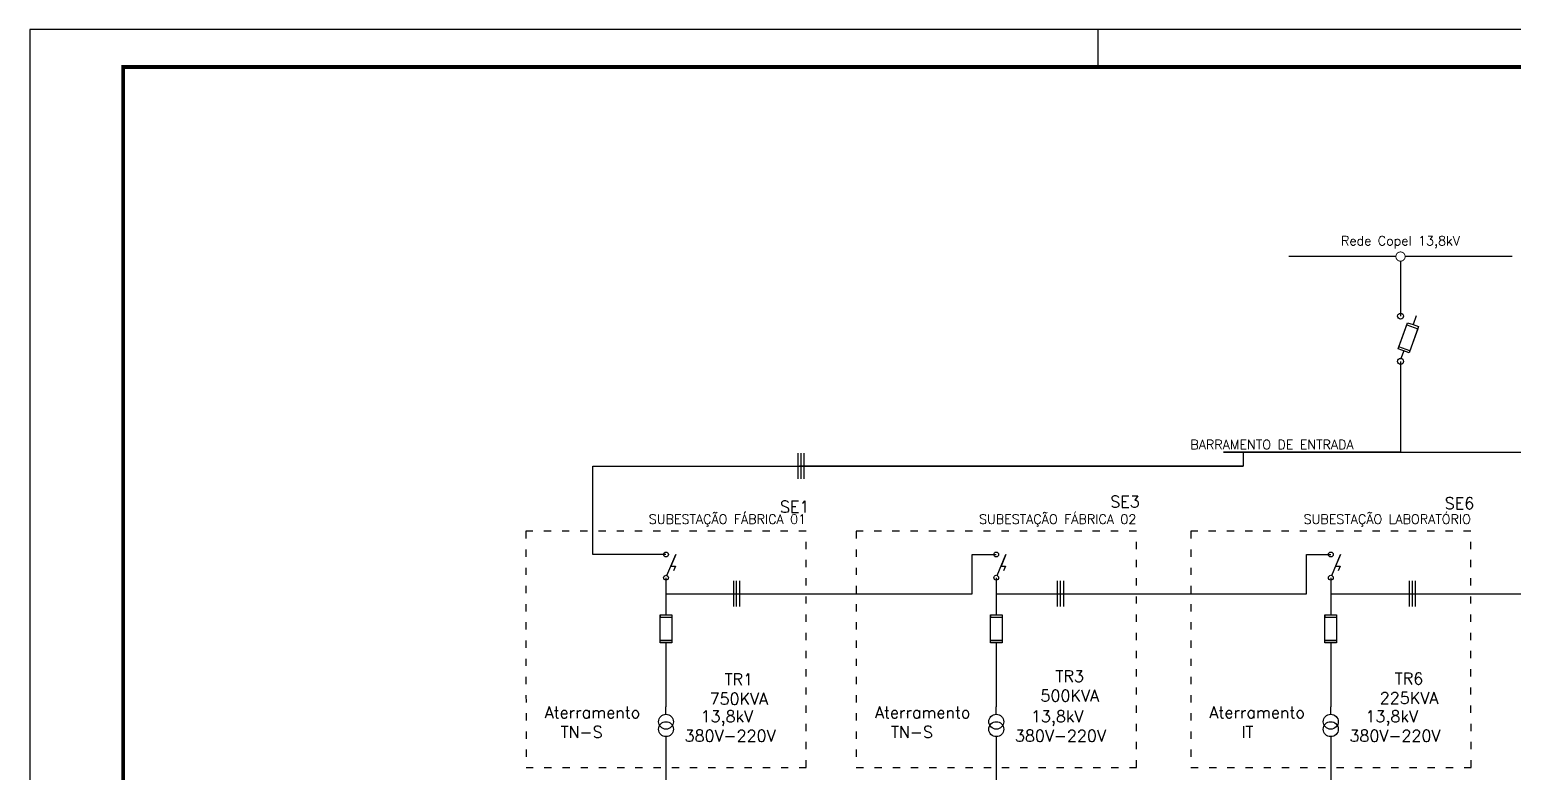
# Model space of a CAD drawing. Header units: millimetres. Extents: x -263 to 410, y 638 to 1114.
# Drawn here: x -263 to 54.7, y 954.5 to 1113.6 of the extents above; entities that cross this region are included whole.
import ezdxf
from ezdxf.enums import TextEntityAlignment as Align

# ---------------------------------------------------------------- set-up
doc = ezdxf.new("R2010")
doc.units = ezdxf.units.MM
doc.linetypes.add('ACAD_ISO03W100', pattern=[30, 12, -18])
doc.layers.add('Alimentadores', color=7, linetype='Continuous', lineweight=25)
doc.layers.add('Componentes', color=150, linetype='Continuous', lineweight=30)
doc.layers.add('ARQ-FOLHA', color=7, linetype='Continuous')
doc.layers.add('SYMS', color=245, linetype='Continuous')
doc.styles.add('WD', font='romans.shx')

# ---------------------------------------------------------------- blocks, each defined once
blk = doc.blocks.new('FOLHA A1')
at = {"layer": 'ARQ-FOLHA'}
for p, q in [((841, 0), (0, 0)), ((0, 0), (0, -594)), ((286, -10), (286, 0))]:
    blk.add_line(p, q, dxfattribs=at)
at = {"layer": 'ARQ-FOLHA', "const_width": 1}
blk.add_lwpolyline([(25, -10), (25, -584), (831, -584), (831, -10), (25, -10)], dxfattribs=at)
blk = doc.blocks.new('HT0002_1-')
at = {"const_width": 0.0125}
blk.add_lwpolyline([(0, 0.062, 1), (0, -0.062, 1)], format="xyb", close=True, dxfattribs=at)
at = {"style": 'WD', "width": 0.85}
for tag, p in [('INST', (0, 0.416)), ('CNT', (0.001, 0.108)), ('LOC', (0, 0.26)), ('TAGSTRIP', (0.002, -0.279)), ('DESC1', (0, -0.453)), ('DESC2', (0, -0.625)), ('DESC3', (0, -0.797))]:
    blk.add_attdef(tag, text='', height=0.125, dxfattribs=at).set_placement(p, align=Align.CENTER)
at = {"style": 'WD', "flags": 1}
for tag, p, height in [('X4TERM01', (-0.062, 0), 0.0125), ('X4TERMDESC01', (-0.055, -0.023), 0.025), ('X2TERMDESC01', (-0.006, 0.029), 0.025), ('STRIPSEQ', (0, 0), 0.00125), ('X2TERM01', (0, 0.062), 0.0125), ('X2PIN01', (0.033, 0.084), 0.0125), ('X1TERMDESC01', (0.039, 0.007), 0.025), ('X1TERM01', (0.062, 0), 0.0125), ('X1PIN01', (0.087, 0.016), 0.0125), ('X4PIN01', (-0.114, -0.038), 0.0125), ('LINKTERM', (0, -0.002), 0.00125), ('X8TERM01', (0, -0.062), 0.0125), ('X8TERMDESC01', (0, -0.054), 0.025), ('X8PIN01', (0.026, -0.096), 0.0125)]:
    blk.add_attdef(tag, p, '', height=height, dxfattribs=at)
at = {"linetype": 'Continuous', "style": 'WD', "width": 0.8, "flags": 1}
blk.add_attdef('MFG', text='', height=0.109, dxfattribs=at).set_placement((0.088, -0.406), align=Align.RIGHT)
at = {"style": 'WD', "width": 0.7, "flags": 1}
blk.add_attdef('ASSYCODE', (0.062, -0.281), '', height=0.01, dxfattribs=at)
at = {"style": 'WD', "flags": 9}
for tag, p in [('WDTYPE', (0.121, -0.263)), ('WDBLKNAM', (0.059, -0.575))]:
    blk.add_attdef(tag, text='', height=0.01, dxfattribs=at).set_placement(p, align=Align.RIGHT)
at = {"linetype": 'Continuous', "style": 'WD', "width": 0.8, "flags": 1}
blk.add_attdef('CAT', (-0.131, -0.563), '', height=0.109, dxfattribs=at)
blk = doc.blocks.new('S_1')
for p, q in [((33.18, 1045.55), (32.51, 1043.67)), ((29.32, 1038.45), (31.16, 1043.62)), ((29.49, 1038.92), (31.33, 1044.09)), ((31.16, 1043.62), (33.51, 1042.78)), ((31.33, 1044.09), (32.51, 1043.67)), ((33.68, 1043.25), (31.67, 1037.61)), ((33.68, 1043.25), (31.67, 1037.61)), ((33.51, 1042.78), (31.84, 1038.08)), ((32.51, 1043.67), (33.68, 1043.25)), ((32.51, 1043.67), (33.68, 1043.25)), ((31.84, 1038.08), (29.49, 1038.92)), ((31.67, 1037.61), (29.32, 1038.45)), ((30.5, 1038.03), (29.92, 1036.42)), ((31.67, 1037.61), (30.5, 1038.03))]:
    blk.add_line(p, q)
for centre in [(29.83, 1045.49), (29.83, 1035.79)]:
    blk.add_circle(centre, 0.638)
blk = doc.blocks.new('HFU0')
for p, q in [((-0.188, -0.078), (-0.188, 0.078)), ((-0.188, 0.078), (0.188, 0.078)), ((-0.156, 0.078), (-0.156, -0.078)), ((0.156, 0.078), (0.156, -0.078)), ((0.188, 0.078), (0.188, -0.078)), ((0.188, -0.078), (-0.188, -0.078))]:
    blk.add_line(p, q)
at = {"style": 'WD', "width": 0.7}
for tag, p in [('INST', (0, 0.328)), ('LOC', (0, 0.172)), ('DESC1', (0.007, -0.262)), ('DESC2', (0.007, -0.419)), ('DESC3', (0, -0.578))]:
    blk.add_attdef(tag, text='', height=0.125, dxfattribs=at).set_placement(p, align=Align.CENTER)
at = {"style": 'WD', "flags": 1}
for tag, p in [('X4TERM01', (-0.188, 0)), ('X1TERM02', (0.188, 0))]:
    blk.add_attdef(tag, p, '', height=0.01, dxfattribs=at)
at = {"style": 'WD', "width": 0.7}
blk.add_attdef('RATING1', text='', height=0.0938, dxfattribs=at).set_placement((0, 0), align=Align.MIDDLE_CENTER)
at = {"linetype": 'Continuous', "style": 'WD', "flags": 9}
for tag, p in [('ASSYCODE', (0.156, 0.118)), ('MFG', (0.156, 0.083)), ('CAT', (0.156, 0.102))]:
    blk.add_attdef(tag, text='', height=0.01, dxfattribs=at).set_placement(p, align=Align.CENTER)
at = {"linetype": 'Continuous', "style": 'WD', "width": 0.7, "flags": 8}
blk.add_attdef('TERM01', text='', height=0.1, dxfattribs=at).set_placement((-0.25, -0.016), align=Align.TOP_RIGHT)
blk.add_attdef('TERM02', text='', height=0.1, dxfattribs=at).set_placement((0.25, -0.016), align=Align.TOP_LEFT)
blk = doc.blocks.new('3FASESEMTERRA')
at = {"layer": 'Alimentadores', "linetype": 'Continuous'}
for p, q in [((-161.51, 1022.87), (-161.51, 1017.36)), ((-161.51, 1020.11), (-160.2, 1020.11)), ((-160.88, 1022.87), (-160.88, 1017.36)), ((-160.2, 1022.87), (-160.2, 1017.36))]:
    blk.add_line(p, q, dxfattribs=at)

msp = doc.modelspace()

# ---------------------------------------------------------------- linework, layer by layer
at = {"ltscale": 0.13}
for p, q in [((29.58, 1065), (6.63, 1065)), ((-126.72, 996.17), (-126.72, 988.19)), ((-56, 996.17), (-56, 988.19)), ((15.64, 996.17), (15.64, 988.19)), ((-126.72, 982.21), (-126.72, 968.5)), ((-56, 982.21), (-56, 968.5)), ((15.64, 982.21), (15.64, 968.5))]:
    msp.add_line(p, q, dxfattribs=at)
for p, q in [((54.51, 1065), (31.57, 1065)), ((30.57, 1064), (30.57, 1052.23)), ((30.57, 1042.53), (30.57, 1023.11)), ((30.57, 1023.11), (-7.31, 1023.11))]:
    msp.add_line(p, q)
at = {"lineweight": 30}
msp.add_line((-7.31, 1023.11), (68.45, 1023.11), dxfattribs=at)
at = {"linetype": 'ACAD_ISO03W100', "ltscale": 0.13}
for points in [[(-156.69, 955.51), (-96.69, 955.51), (-96.72, 1006.12), (-156.72, 1006.12)], [(-85.97, 955.51), (-25.97, 955.51), (-26, 1006.12), (-86, 1006.12)], [(-14.33, 955.51), (45.67, 955.51), (45.64, 1006.12), (-14.36, 1006.12)]]:
    msp.add_lwpolyline(points, close=True, dxfattribs=at)
at = {"layer": 'Alimentadores', "linetype": 'Continuous'}
for p, q in [((-3.1, 1023.11), (-3.1, 1020.11)), ((-142.39, 1001.15), (-142.39, 1020.11)), ((-142.39, 1020.11), (-3.1, 1020.11)), ((-3.1, 1020.11), (-98.1, 1020.11)), ((-126.72, 1001.15), (-142.39, 1001.15)), ((-61.19, 992.74), (-61.19, 1001.15)), ((-61.19, 1001.15), (-56, 1001.15)), ((10.45, 992.74), (10.45, 1001.15)), ((10.45, 1001.15), (15.64, 1001.15)), ((-126.72, 992.74), (-61.19, 992.74)), ((-56, 992.74), (10.45, 992.74)), ((15.64, 992.74), (80.21, 992.74)), ((-126.72, 960.52), (-126.72, 942.26)), ((-56, 960.52), (-56, 855.44)), ((15.64, 960.52), (15.65, 942.26))]:
    msp.add_line(p, q, dxfattribs=at)
at = {"layer": 'Componentes', "linetype": 'Continuous'}
for p, q in [((-126.52, 996.65), (-124.64, 1001.14)), ((-124.64, 1001.14), (-125.68, 998.65)), ((-55.79, 996.65), (-53.92, 1001.14)), ((-53.92, 1001.14), (-54.96, 998.65)), ((15.84, 996.65), (17.72, 1001.14)), ((17.72, 1001.14), (16.68, 998.65)), ((-125.68, 998.65), (-124.72, 998.65)), ((-124.72, 998.65), (-125.14, 997.65)), ((-54.96, 998.65), (-54, 998.65)), ((-54, 998.65), (-54.42, 997.65)), ((16.68, 998.65), (17.64, 998.65)), ((17.64, 998.65), (17.22, 997.65)), ((-127.97, 988.19), (-125.47, 988.19)), ((-127.97, 982.21), (-127.97, 988.19)), ((-127.97, 988.19), (-127.97, 987.69)), ((-125.47, 988.19), (-125.47, 982.21)), ((-57.24, 988.19), (-54.75, 988.19)), ((-57.24, 982.21), (-57.24, 988.19)), ((-57.24, 988.19), (-57.24, 987.69)), ((-54.75, 988.19), (-54.75, 982.21)), ((14.39, 988.19), (16.89, 988.19)), ((14.39, 982.21), (14.39, 988.19)), ((14.39, 988.19), (14.39, 987.69)), ((16.89, 988.19), (16.89, 982.21)), ((-127.97, 987.69), (-125.47, 987.69)), ((-125.47, 987.69), (-125.47, 982.71)), ((-57.24, 987.69), (-54.75, 987.69)), ((-54.75, 987.69), (-54.75, 982.71)), ((14.39, 987.69), (16.89, 987.69)), ((16.89, 987.69), (16.89, 982.71)), ((-125.47, 982.71), (-127.97, 982.71)), ((-125.47, 982.21), (-127.97, 982.21)), ((-54.75, 982.71), (-57.24, 982.71)), ((-54.75, 982.21), (-57.24, 982.21)), ((16.89, 982.71), (14.39, 982.71)), ((16.89, 982.21), (14.39, 982.21)), ((-126.72, 966.9), (-126.72, 968.5)), ((-56, 966.9), (-56, 968.5)), ((15.64, 966.9), (15.64, 968.5)), ((-126.72, 962.12), (-126.72, 960.52)), ((-56, 962.12), (-56, 960.52)), ((15.64, 962.12), (15.64, 960.52))]:
    msp.add_line(p, q, dxfattribs=at)
for centre, radius in [((-126.72, 1001.15), 0.514), ((-56, 1001.15), 0.514), ((15.64, 1001.15), 0.514), ((-126.72, 996.17), 0.514), ((-56, 996.17), 0.514), ((15.64, 996.17), 0.514), ((-126.72, 965.31), 1.6), ((-56, 965.31), 1.6), ((15.64, 965.31), 1.6), ((-126.72, 963.71), 1.6), ((-56, 963.71), 1.6), ((15.64, 963.71), 1.6)]:
    msp.add_circle(centre, radius, dxfattribs=at)

# ---------------------------------------------------------------- block references
at = {"layer": 'Alimentadores', "linetype": 'Continuous'}
for p in [(63.03, 0), (49.21, -27.38), (118.57, -27.38), (193.92, -27.38)]:
    msp.add_blockref('3FASESEMTERRA', p, dxfattribs=at)
at = {"layer": 'ARQ-FOLHA', "xscale": 0.8, "yscale": 0.8, "zscale": 0.8}
msp.add_blockref('FOLHA A1', (-262.98, 1113.63), dxfattribs=at)
at = {"layer": 'Componentes', "linetype": 'ACAD_ISO03W100', "ltscale": 0.13, "xscale": 15.96, "yscale": 15.96, "zscale": 15.96, "rotation": 270}
msp.add_blockref('HT0002_1-', (30.57, 1065), dxfattribs=at)
at = {"layer": 'Componentes'}
msp.add_blockref('S_1', (0.75, 6.74), dxfattribs=at)
at = {"layer": 'SYMS', "ltscale": 0.13, "xscale": 15.96, "yscale": 15.96, "zscale": 15.96, "rotation": 89.99999999999999}
for p in [(-126.72, 985.2), (-56, 985.2), (15.64, 985.2)]:
    msp.add_blockref('HFU0', p, dxfattribs=at)

# ---------------------------------------------------------------- texts
at = {"linetype": 'ACAD_ISO03W100', "ltscale": 0.13, "style": 'WD'}
msp.add_text('Rede Copel 13,8kV', height=1.995, dxfattribs=at).set_placement((30.57, 1066.79), align=Align.BOTTOM_CENTER)
msp.add_text('BARRAMENTO DE ENTRADA', height=1.995, dxfattribs=at).set_placement((-14.43, 1023.11), align=Align.BOTTOM_LEFT)
for s, p in [('SUBESTAÇÃO FÁBRICA 01', (-96.72, 1007.12)), ('SUBESTAÇÃO FÁBRICA 02', (-26, 1007.12)), ('SUBESTAÇÃO LABORATÓRIO', (45.64, 1007.12))]:
    msp.add_text(s, height=1.995, dxfattribs=at).set_placement(p, align=Align.BOTTOM_RIGHT)
at = {"layer": 'Alimentadores', "linetype": 'Continuous', "char_height": 2.5, "attachment_point": 1, "style": 'WD'}
for s, width, heights, insert in [('SE3', 6.968, [0], (-31.59, 1013.72)), ('SE1', 6.968, [0], (-102.32, 1012.63)), ('SE6', 6.968, [0], (40.04, 1013.38)), ('\\pxqc;TR1\\P750KVA', 14.6283, [6.89], (-118.45, 975.65)), ('\\pxqc;TR3\\P500KVA', 14.6283, [6.89], (-47.59, 976.3)), ('\\pxqc;TR6\\P225KVA', 14.6283, [6.89], (25.07, 975.82)), ('Aterramento\\P  TN-S', 23.7004, [10.15], (-152.71, 968.54)), ('  13,8kV\\P380V-220V', 23.7004, [10.15], (-122.74, 967.71)), ('Aterramento\\P  TN-S', 23.7004, [10.15], (-81.98, 968.54)), ('  13,8kV\\P380V-220V', 23.7004, [10.15], (-52.02, 967.71)), ('Aterramento\\P    IT', 23.7004, [10.15], (-10.35, 968.54)), ('  13,8kV\\P380V-220V', 23.7004, [10.15], (19.62, 967.71))]:
    msp.add_mtext_dynamic_manual_height_columns(s, width=width, gutter_width=12.5, heights=heights, dxfattribs=dict(at, insert=insert))

doc.saveas('drawing.dxf')
